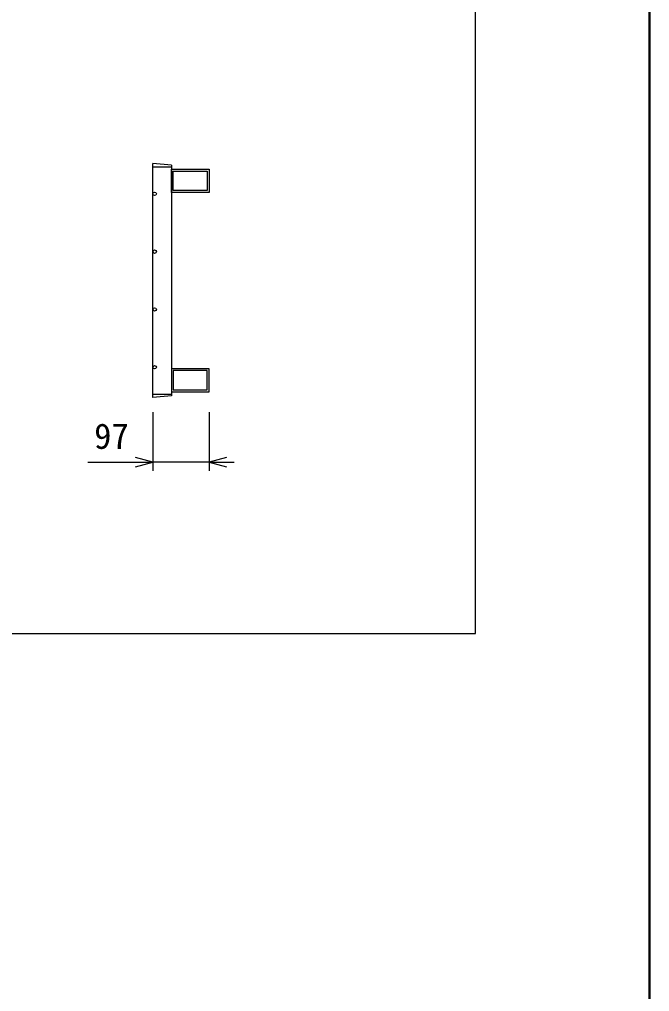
# Model space of a CAD drawing. Units: millimetres, scale not verified. Extents: x -16800 to 16800, y -5940 to 5940.
# Drawn here: x -1490 to -400, y 0 to 1681 of the extents above; entities that cross this region are included whole.
import ezdxf
from ezdxf.enums import TextEntityAlignment as Align

# ---------------------------------------------------------------- set-up
doc = ezdxf.new("R2010")
doc.units = ezdxf.units.MM
doc.header["$LTSCALE"] = 20
for name, color, linetype, lineweight in [('0-0_DIM', 7, 'Continuous', 25), ('0-2_HATCH', 6, 'Continuous', 25), ('0-6_TXT', 7, 'Continuous', 25), ('0-7_WAKU', 3, 'Continuous', 25)]:
    doc.layers.add(name, color=color, linetype=linetype, lineweight=lineweight)
doc.styles.add('ＭＳ ゴシック', font='')
doc.styles.get('ＭＳ ゴシック').set_extended_font_data('MS Gothic')

msp = doc.modelspace()

# ---------------------------------------------------------------- linework, layer by layer
at = {"layer": '0-0_DIM'}
for p, q in [((-1258.76, 1002.12), (-1258.76, 900.53)), ((-1161.76, 1002.12), (-1161.76, 900.53)), ((-1371.37, 915.53), (-1258.76, 915.53)), ((-1161.76, 915.53), (-1258.76, 915.53)), ((-1161.76, 915.53), (-1118.29, 915.53))]:
    msp.add_line(p, q, dxfattribs=at)
for points in [[(-1288.76, 907.49), (-1258.76, 915.53), (-1288.76, 923.57)], [(-1131.76, 923.57), (-1161.76, 915.53), (-1131.76, 907.49)]]:
    msp.add_lwpolyline(points, dxfattribs=at)
at = {"layer": '0-2_HATCH'}
for p, q in [((-1258.76, 1027.34), (-1258.76, 1432.34)), ((-1226.76, 1429.34), (-1258.76, 1432.34)), ((-1258.76, 1426.34), (-1226.76, 1426.34)), ((-1258.76, 1033.34), (-1226.76, 1033.34))]:
    msp.add_line(p, q, dxfattribs=at)
msp.add_lwpolyline([(-1226.76, 1429.34), (-1226.76, 1030.34), (-1258.76, 1027.34)], dxfattribs=at)
for points in [[(-1226.76, 1422.34), (-1161.76, 1422.34), (-1161.76, 1382.34), (-1226.76, 1382.34)], [(-1223.56, 1419.14), (-1164.96, 1419.14), (-1164.96, 1385.54), (-1223.56, 1385.54)], [(-1226.76, 1037.34), (-1161.76, 1037.34), (-1161.76, 1077.34), (-1226.76, 1077.34)], [(-1223.56, 1040.54), (-1164.96, 1040.54), (-1164.96, 1074.14), (-1223.56, 1074.14)]]:
    msp.add_lwpolyline(points, close=True, dxfattribs=at)
for centre in [(-1255.76, 1379.84), (-1255.76, 1279.84), (-1255.76, 1179.84), (-1255.76, 1079.84)]:
    msp.add_circle(centre, 3, dxfattribs=at)
at = {"layer": '0-6_TXT'}
msp.add_lwpolyline([(-3200.7, 619.56), (-700.7, 619.56), (-700.7, 3419.56), (-3200.7, 3419.56)], close=True, dxfattribs=at)
at = {"layer": '0-7_WAKU', "lineweight": 50}
msp.add_lwpolyline([(-16400, -5540), (-400, -5540), (-400, 5540), (-16400, 5540)], close=True, dxfattribs=at)

# ---------------------------------------------------------------- texts
at = {"layer": '0-0_DIM', "style": 'ＭＳ ゴシック'}
msp.add_text('97', height=43.99, dxfattribs=at).set_placement((-1360.4, 925.53), align=Align.BOTTOM_LEFT)

doc.saveas('drawing.dxf')
